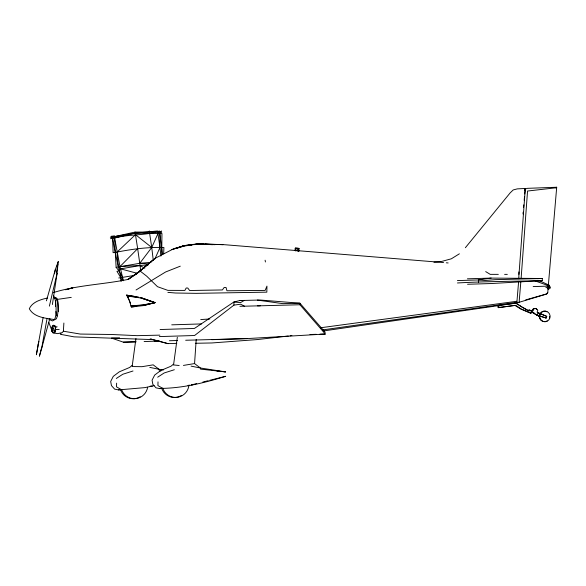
<?xml version="1.0" encoding="UTF-8"?>
<svg xmlns="http://www.w3.org/2000/svg" width="586" height="586" viewBox="0 0 586 586"><rect width="100%" height="100%" fill="white"/><g stroke="black" fill="none" stroke-linecap="round" stroke-linejoin="round"><path stroke-width="0.88" d="M58.329 311.664L58.095 302.574L57.479 299.38L56.19 297.813L54.308 297.454L53.7 295.849M519.137 305.291L528.176 310.719L532.85 310.895L533.743 308.756L536.175 308.507L537.802 310.287L537.098 312.228L546.738 316.33L546.005 318.022L536.864 315.1L539.64 316.396M161.685 254.807L161.963 233.543L135.241 233.169L110.293 237.286L112.212 235.865L115.178 252.376L121.668 281.009M116.621 383.149L116.526 386.855L121.397 389.661L145.042 387.602L154.118 385.639M158.015 381.874L157.92 385.581L162.747 388.386C184.319 387.829 205.137 382.629 225.683 376.307L209.898 380.27M163.662 253.892L163.912 247.512C148.163 246.948 132.524 249.079 117.09 252.061L113.105 252.683L112.644 238.436L114.321 236.656L135.051 232.071L161.758 232.085L159.875 233.536L159.978 247.504L160.886 256.089M518.83 278.709L518.925 271.919M465.365 247.717L510.142 192.904L513.182 189.959L517.255 188.882L525.32 188.458L518.998 274.395M536.175 308.507L533.319 308.771L532.081 310.917L528.821 310.097L528.176 310.719M48.792 322.359L52.747 332.819L57.67 333.632L62.277 332.599L63.383 331.207L63.881 323.033M221.149 371.429L225.566 371.883L200.368 368.001L194.559 363.569L196.207 339.47M518.647 281.317L516.969 301.27L516.647 302.383L515.643 303.138L323.604 330.929M297.344 251.233L297.571 248.259L298.809 248.369L298.86 251.387M295.117 250.354L295.293 248.134L297.571 248.259M295.403 250.405L295.293 248.134M295.886 251.13L296.113 248.171M298.574 251.335L298.809 248.369M517.086 302.332L515.512 302.83L519.115 302.303L546.745 293.982L547.778 292.487L548.049 289.015L547.214 288.466L548.32 288.422M548.049 289.015L548.643 286.635L547.375 286.547L548.276 286.144L556.7 187.249L527.378 188.34L525.224 189.029L524.983 190.494M519.115 302.303L520.873 281.324M521.101 278.584L527.547 191.036L555.924 187.798L556.7 187.249L555.74 187.813M523.005 213.985L523.159 212.161M523.554 207.612L523.789 204.88M524.177 200.331L524.492 196.691M524.726 193.959L525.224 189.029M52.388 304.537L57.106 273.296L57.977 263.707L56.373 272.82M135.945 338.569L132.172 366.279M177.331 337.294L173.537 365.005M43.137 317.4L36.376 354.75L38.053 345.623M41.547 347.828L39.408 356.215L41.628 348.45L47.092 318.323M54.498 273.779L55.377 269.392L58.314 261.459L56.989 266.498M51.927 328.541L52.381 326.512L53.355 325.457L54.461 325.772L55.296 327.347L55.069 331.603L54.095 332.665L52.989 332.335L52.154 330.768L51.927 328.541L53.26 328.673L55.318 331.954M55.655 329.618L55.165 331.786L54.124 332.921L52.938 332.577L52.044 330.892L51.795 328.504L52.279 326.329L53.319 325.201L54.513 325.538L55.406 327.23L55.655 329.618L59.201 329.391M131.11 305.643L131.323 306.983L143.592 305.584L154.997 302.647L140.332 297.395M49.371 306.141L57.106 273.296M41.628 348.45L49.81 318.491M37.973 345L38.925 341.55M524.939 189.835L525.32 188.458M46.411 300.823L55.377 269.392M546.005 318.022L546.738 316.33M548.518 288.312L548.328 288.795L549.192 288.876L550.093 288.393M154.931 258.902L159.978 247.504L157.561 230.957L135.241 233.169L110.564 238.744L114.153 235.55L119.991 266.571L123.353 280.738M162.549 254.375L159.443 230.965C145.313 235.96 129.14 233.807 114.578 238.121L116.116 267.348L139.754 263.297L151.745 247.497L157.993 233.528L161.531 230.972M533.905 313.195L533.831 312.594L531.282 311.979L538.871 315.803L539.948 313.459M537.098 315.092L538.182 312.756M532.85 310.895L529.363 310.082L528.718 310.705L522.067 307.137L516.295 303.152L497.792 305.416L498.203 307.65L514.889 305.379L520.749 309.012L530.689 313.254L531.766 311.964M550.203 287.045L549.397 286.444L548.328 286.788L549.192 286.862M548.269 286.642L548.276 286.144M138.626 297.109L126.62 295.132L129.455 300.655L131.044 306.258L143.394 305.079L154.997 302.647L140.193 297.41M57.003 298.897C55.216 300.984 55.545 303.966 55.56 306.522M525.73 299.878L546.467 293.989L547.778 292.487M135.747 274.578L152.082 260.865M135.051 232.071L137.666 248.64L119.991 266.571L148.214 264.931M174.482 248.713L184.121 245.607L198.134 243.769L224.665 244.714L443.587 262.579M176.518 248.09L184.121 245.607L198.42 243.981L222.914 244.67M197.826 244.054L203.467 244.054M154.836 258.551L136.97 273.318M244.487 306.185L240.641 304.207L233.939 305.116L194.581 335.507L159.355 336.591M53.421 292.56C77.718 285.008 103.561 284.518 128.407 279.339L140.113 271.054L146.712 276.174L157.48 286.679L167.83 290.37L184.89 290.414L186.187 288.004L187.791 288.034L189.615 290.517L222.394 289.953L224.174 287.455L226.064 287.492L226.929 290.773L265.158 290.407L266.938 286.122L266.835 292.158L196.098 293.344L175.573 293.015L167.889 292.377M128.107 279.5L140.113 271.054M127.47 279.581L139.82 271.259L155.122 258.309L172.211 249.526M157.693 377.186L164.131 372.989L174.35 369.729M116.299 378.461L122.789 374.256L133 370.997M136.062 289.975L165.604 271.985L180.283 266.176M459.38 253.811L451.337 258.807L441.8 261.4L433.926 262.22M163.472 369.971L158.974 369.275L153.18 364.844L141.988 366.69L134.377 366.58L132.656 366.257L131.931 365.532L129.711 367.429L119.28 371.839L113.288 376.351L110.681 381.457L111.45 385.625L114.629 389.126L118.519 389.917L121.47 389.492M179.177 365.503L174.079 365.005L173.31 364.258L171.105 366.155L160.674 370.564L154.682 375.069L152.067 380.175L152.843 384.35L156.023 387.844L159.927 388.635L162.893 388.218M172.423 249.438L183.821 245.886L198.42 243.981M177.426 248.068L183.909 246.069M175.705 248.339L171.83 249.511M65.661 289.777L72.884 287.748L68.042 289.11M145.101 305.16L154.997 302.647L140.464 297.732M233.939 305.116L233.858 302.024L240.597 302.581L244.34 300.413L239.769 300.537L233.858 302.024L194.405 328.468L160.081 329.53M196.75 383.574L191.49 384.892L192.999 384.68M202.888 382.035L208.147 380.71M55.406 327.23L57.15 326.841M194.559 363.569L183.433 365.422M187.981 385.566L189.732 385.229M47.634 297.944C40.822 299.534 32.464 301.783 29.3 308.749C33.995 317.356 45.532 318.205 54.102 319.517A11.383 2.263 88.7 0 0 56.095 310.338A11.383 2.263 88.7 0 0 54.447 297.651M134.883 275.354L118.731 277.984M71.258 297.373L57.479 299.38M467.547 284.269L491.273 283.536L542.358 280.599L542.299 278.489L491.134 278.086L478.388 279.94L457.402 280.591M288.275 336.042L257.188 339.58L211.861 342.964L195.336 343.279M290.092 335.785L291.901 335.522M150.141 386.167L152.389 386.101M322.732 329.918L516.647 302.383M185.652 245.834L187.403 245.593M190.025 245.234L191.776 244.999M194.398 244.64L196.149 244.406M457.461 282.965C483.948 281.456 510.369 281.412 536.93 280.723L542.358 280.599L534.967 280.833L549.514 286.078L549.492 285.316L538.959 280.548M498.203 307.65L515.709 305.357L521.203 308.998L531.172 313.239M320.381 327.794L516.969 301.27M183.821 245.886L187.322 245.424M189.073 245.197L191.703 244.853M193.446 244.626L196.076 244.281M136.479 306.383L131.323 306.983M118.519 389.917L121.397 389.661M159.927 388.635L162.747 388.386M131.257 305.892L143.541 304.83L154.997 302.647L140.83 298.003L127.404 296.011L126.693 295.132M150.917 262.367L139.754 263.297L137.666 248.64M209.825 318.982L200.742 319.553M211.663 339.69L246.889 338.605L325.325 334.035L299.944 304.749L299.9 303.211L260.177 300.025L239.769 300.537M60.724 334.364L74.07 336.862L152.814 339.609L167.948 343.623L176.782 343.345M467.408 278.819L491.134 278.086M537.369 278.636L542.299 278.489L495.368 279.661L485.01 280.504L478.388 279.94L478.447 282.32M533.172 286.583L549.514 286.078M533.319 308.771L533.743 308.756M528.821 310.097L529.363 310.082M532.125 310.155L532.857 310.133M533.297 312.609L533.831 312.594M171.727 324.834L201.533 323.919M119.61 337.822L111.479 338.071L123.353 342.173L135.93 341.858M309.965 334.503L316.286 334.313M319.905 334.196L325.325 334.035M123.353 342.173L135.996 341.785M144.127 341.535L159.48 341.059M169.42 340.752L177.551 340.503M185.674 340.254L246.889 338.605M257.525 305.87L299.944 304.749M239.908 306.302L260.323 305.804M154.799 341.389L159.297 341.279M159.861 335.141L137.073 335.661L111.706 334.496L80.289 334.057L63.383 331.207M498.32 274.365L490.226 274.358L485.691 271.604M504.612 274.373L507.308 274.38M550.269 287.675L545.866 287.389M205.115 244.413L212.33 244.655M205.049 244.34L213.172 244.655M299.087 248.42L295.571 248.186M205.246 244.15L215.033 244.677M52.154 330.768L54.33 330.907M446.32 262.806L448.144 262.953M148.448 264.03L139.754 263.297L140.662 270.849M548.525 286.378L549.976 286.979M159.15 370.762L160.938 370.938M216.739 370.975L219.384 371.246M200.485 369.114L225.566 371.883M257.386 300.091L282.818 303.636L299.9 303.211L325.289 332.394M126.884 295.63L137.915 297.336M126.62 295.132L134.253 296.413M191.065 366.118L200.368 368.001M149.804 367.385L158.974 369.275M150.939 339.104L167.948 343.623M137.651 273.42L120.518 268.842L118.269 267.026L117.09 252.061L135.476 234.642L151.745 247.497L153.283 260.433M150.192 338.913L151.942 339.375M546.211 317.993L538.871 315.803M60.226 333.742L61.479 334.108M546.533 316.359L537.948 312.763L539.171 313.473M539.398 316.403L533.363 313.21M48.865 319.282L52.462 320.923L56.432 318.747C58.747 312.741 58.197 305.914 57.201 299.673L55.985 298.23L54.205 297.952L53.619 296.37M516.156 303.497L518.603 304.903M144.801 268.146L140.032 265.619L120.518 268.842L119.105 270.959L116.944 271.281L120.767 277.676L120.936 281.126M127.47 296.296L128.693 296.992M174.152 248.625L184.414 245.812M535.794 308.522L536.901 309.576M57.216 316L56.542 315.297L55.963 311.488M56.007 326.944L55.018 325.889L53.685 325.574L53.018 326.644L53.26 328.673M116.116 267.348L119.105 270.959L122.503 277.39L122.701 279.976M127.404 296.011L130.553 303.482M548.511 286.158L548.643 286.635M548.13 288.451L548.276 289.023M149.262 230.928L151.745 247.497M265.106 260.206L265.436 261.979M498.671 305.394L499.082 307.621M51.715 329.742L51.883 331.551M548.643 286.781L548.65 287.506M547.207 320.952A5.311 5.208 88.2 0 1 539.281 316.557M539.911 313.884A5.311 5.208 88.2 0 1 546.972 311.767M549.683 316.301A5.311 5.208 88.2 0 1 549.412 318.132M147.643 387.265A13.793 13.522 88.2 0 1 121.639 389.697M140.23 396.737A13.793 13.522 88.2 0 1 120.496 389.734M188.97 385.09A13.793 13.522 88.2 0 1 162.842 388.423M181.433 395.469A13.793 13.522 88.2 0 1 161.699 388.459M540.343 313.876A5.311 5.208 88.2 0 0 545.061 321.721A5.311 5.208 88.2 0 0 549.36 313.635A5.311 5.208 88.2 0 0 540.343 313.876"/></g></svg>
